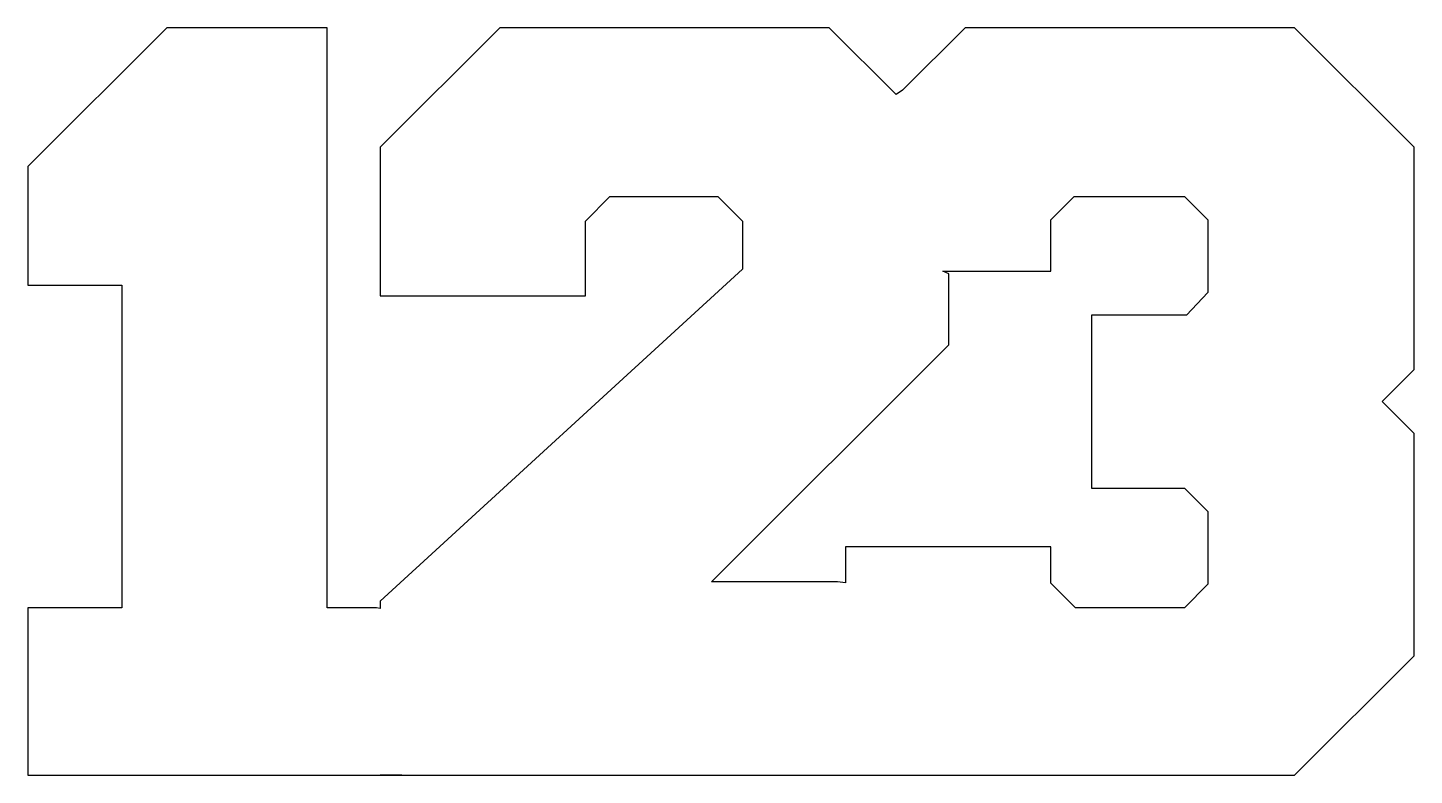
# Model space of a CAD drawing. Header units: centimetres. Extents: x -6.8 to 6.8, y -3.7 to 3.7.
import ezdxf

# ---------------------------------------------------------------- set-up
doc = ezdxf.new("R2010")
doc.units = ezdxf.units.CM
doc.header["$MEASUREMENT"] = 0
doc.layers.add('Camada 1', color=7, linetype='Continuous')

msp = doc.modelspace()

# ---------------------------------------------------------------- linework, layer by layer
at = {"layer": 'Camada 1'}
for points, knots in [([(1.78012, 3.05295), (1.78012, 3.05295), (2.39406, 3.66686), (2.39406, 3.66686), (2.39406, 3.66686), (2.39406, 3.66686), (5.62052, 3.66686), (5.62052, 3.66686), (5.62052, 3.66686), (5.62052, 3.66686), (6.79464, 2.49359), (6.79464, 2.49359), (6.79464, 2.49359), (6.79464, 2.49359), (6.79464, 0.31419), (6.79464, 0.31419), (6.79464, 0.31419), (6.79464, 0.31419), (6.48, 0), (6.48, 0), (6.48, 0), (6.48, 0), (6.79464, -0.31464), (6.79464, -0.31464), (6.79464, -0.31464), (6.79464, -0.31464), (6.79464, -2.49359), (6.79464, -2.49359), (6.79464, -2.49359), (6.79464, -2.49359), (5.62052, -3.66686), (5.62052, -3.66686), (5.62052, -3.66686), (5.62052, -3.66686), (2.39406, -3.66686), (2.39406, -3.66686), (2.39406, -3.66686), (2.39406, -3.66686), (2.23374, -3.66686), (2.23374, -3.66686), (2.23374, -3.66686), (2.23374, -3.66686), (-3.34092, -3.66686), (-3.34092, -3.66686), (-3.34092, -3.66686), (-3.34092, -3.66686), (-3.12775, -3.66686), (-3.12775, -3.66686), (-3.12775, -3.66686), (-3.12775, -3.66686), (-6.79463, -3.66686), (-6.79463, -3.66686), (-6.79463, -3.66686), (-6.79463, -3.66686), (-6.79463, -2.02292), (-6.79463, -2.02292), (-6.79463, -2.02292), (-6.79463, -2.02292), (-5.8729, -2.02292), (-5.8729, -2.02292), (-5.8729, -2.02292), (-5.8729, -2.02292), (-5.8729, 1.14173), (-5.8729, 1.14173), (-5.8729, 1.14173), (-5.8729, 1.14173), (-6.79463, 1.14173), (-6.79463, 1.14173), (-6.79463, 1.14173), (-6.79463, 1.14173), (-6.79463, 2.30476), (-6.79463, 2.30476), (-6.79463, 2.30476), (-6.79463, 2.30476), (-5.43293, 3.66686), (-5.43293, 3.66686), (-5.43293, 3.66686), (-5.43293, 3.66686), (-3.86104, 3.66686), (-3.86104, 3.66686), (-3.86104, 3.66686), (-3.86104, 3.66686), (-3.86104, -2.02293), (-3.86104, -2.02293), (-3.86104, -2.02293), (-3.86104, -2.02293), (-3.37714, -2.02292), (-3.37714, -2.02292), (-3.37714, -2.02292), (-3.37714, -2.02292), (-3.34089, -2.03144), (-3.34089, -2.03144), (-3.34089, -2.03144), (-3.34089, -2.03144), (-3.34089, -1.95982), (-3.34089, -1.95982), (-3.34089, -1.95982), (-3.34089, -1.95982), (0.21082, 1.29902), (0.21082, 1.29902), (0.21082, 1.29902), (0.21082, 1.29902), (0.21082, 1.77057), (0.21082, 1.77057), (0.21082, 1.77057), (0.21082, 1.77057), (-0.03006, 2.01145), (-0.03006, 2.01145), (-0.03006, 2.01145), (-0.03006, 2.01145), (-1.0882, 2.01144), (-1.0882, 2.01144), (-1.0882, 2.01144), (-1.0882, 2.01144), (-1.32908, 1.77056), (-1.32908, 1.77056), (-1.32908, 1.77056), (-1.32908, 1.77056), (-1.32908, 1.03727), (-1.32908, 1.03727), (-1.32908, 1.03727), (-1.32908, 1.03727), (-3.34092, 1.03727), (-3.34092, 1.03727), (-3.34092, 1.03727), (-3.34092, 1.03727), (-3.34092, 2.49359), (-3.34092, 2.49359), (-3.34092, 2.49359), (-3.34092, 2.49359), (-2.16725, 3.66686), (-2.16725, 3.66686), (-2.16725, 3.66686), (-2.16725, 3.66686), (1.05963, 3.66686), (1.05963, 3.66686), (1.05963, 3.66686), (1.05963, 3.66686), (1.71532, 3.01159), (1.71532, 3.01159), (1.71532, 3.01159), (1.71532, 3.01159), (1.78012, 3.05295), (1.78012, 3.05295)], [0, 0, 0, 0, 0.02702703, 0.02702703, 0.02702703, 0.02702703, 0.05405405, 0.05405405, 0.05405405, 0.05405405, 0.08108108, 0.08108108, 0.08108108, 0.08108108, 0.10810811, 0.10810811, 0.10810811, 0.10810811, 0.13513514, 0.13513514, 0.13513514, 0.13513514, 0.16216216, 0.16216216, 0.16216216, 0.16216216, 0.18918919, 0.18918919, 0.18918919, 0.18918919, 0.21621622, 0.21621622, 0.21621622, 0.21621622, 0.24324324, 0.24324324, 0.24324324, 0.24324324, 0.27027027, 0.27027027, 0.27027027, 0.27027027, 0.2972973, 0.2972973, 0.2972973, 0.2972973, 0.32432432, 0.32432432, 0.32432432, 0.32432432, 0.35135135, 0.35135135, 0.35135135, 0.35135135, 0.37837838, 0.37837838, 0.37837838, 0.37837838, 0.40540541, 0.40540541, 0.40540541, 0.40540541, 0.43243243, 0.43243243, 0.43243243, 0.43243243, 0.45945946, 0.45945946, 0.45945946, 0.45945946, 0.48648649, 0.48648649, 0.48648649, 0.48648649, 0.51351351, 0.51351351, 0.51351351, 0.51351351, 0.54054054, 0.54054054, 0.54054054, 0.54054054, 0.56756757, 0.56756757, 0.56756757, 0.56756757, 0.59459459, 0.59459459, 0.59459459, 0.59459459, 0.62162162, 0.62162162, 0.62162162, 0.62162162, 0.64864865, 0.64864865, 0.64864865, 0.64864865, 0.67567568, 0.67567568, 0.67567568, 0.67567568, 0.7027027, 0.7027027, 0.7027027, 0.7027027, 0.72972973, 0.72972973, 0.72972973, 0.72972973, 0.75675676, 0.75675676, 0.75675676, 0.75675676, 0.78378378, 0.78378378, 0.78378378, 0.78378378, 0.81081081, 0.81081081, 0.81081081, 0.81081081, 0.83783784, 0.83783784, 0.83783784, 0.83783784, 0.86486486, 0.86486486, 0.86486486, 0.86486486, 0.89189189, 0.89189189, 0.89189189, 0.89189189, 0.91891892, 0.91891892, 0.91891892, 0.91891892, 0.94594595, 0.94594595, 0.94594595, 0.94594595, 1, 1, 1, 1]), ([(2.23374, 1.25214), (2.23374, 1.25214), (2.23374, 0.5551), (2.23374, 0.5551), (2.23374, 0.5551), (2.23374, 0.5551), (-0.09274, -1.77051), (-0.09274, -1.77051), (-0.09274, -1.77051), (-0.09274, -1.77051), (1.14234, -1.77051), (1.14234, -1.77051), (1.14234, -1.77051), (1.14234, -1.77051), (1.22079, -1.77734), (1.22079, -1.77734), (1.22079, -1.77734), (1.22079, -1.77734), (1.22079, -1.42518), (1.22079, -1.42518), (1.22079, -1.42518), (1.22079, -1.42518), (3.2322, -1.42518), (3.2322, -1.42518), (3.2322, -1.42518), (3.2322, -1.42518), (3.2322, -1.78073), (3.2322, -1.78073), (3.2322, -1.78073), (3.2322, -1.78073), (3.4735, -2.02288), (3.4735, -2.02288), (3.4735, -2.02288), (3.4735, -2.02288), (4.54189, -2.02287), (4.54189, -2.02287), (4.54189, -2.02287), (4.54189, -2.02287), (4.7721, -1.79181), (4.7721, -1.79181), (4.7721, -1.79181), (4.7721, -1.79181), (4.7721, -1.07984), (4.7721, -1.07984), (4.7721, -1.07984), (4.7721, -1.07984), (4.54189, -0.84878), (4.54189, -0.84878), (4.54189, -0.84878), (4.54189, -0.84878), (3.6304, -0.84878), (3.6304, -0.84878), (3.6304, -0.84878), (3.6304, -0.84878), (3.6304, 0.84842), (3.6304, 0.84842), (3.6304, 0.84842), (3.6304, 0.84842), (4.56322, 0.84841), (4.56322, 0.84841), (4.56322, 0.84841), (4.56322, 0.84841), (4.77214, 1.06838), (4.77214, 1.06838), (4.77214, 1.06838), (4.77214, 1.06838), (4.77213, 1.7812), (4.77213, 1.7812), (4.77213, 1.7812), (4.77213, 1.7812), (4.54192, 2.01141), (4.54192, 2.01141), (4.54192, 2.01141), (4.54192, 2.01141), (3.46244, 2.01142), (3.46244, 2.01142), (3.46244, 2.01142), (3.46244, 2.01142), (3.23223, 1.78121), (3.23223, 1.78121), (3.23223, 1.78121), (3.23223, 1.78121), (3.23223, 1.27813), (3.23223, 1.27813), (3.23223, 1.27813), (3.23223, 1.27813), (2.17577, 1.27812), (2.17577, 1.27812), (2.17577, 1.27812), (2.17577, 1.27812), (2.23374, 1.25214), (2.23374, 1.25214)], [0, 0, 0, 0, 0.04166667, 0.04166667, 0.04166667, 0.04166667, 0.08333333, 0.08333333, 0.08333333, 0.08333333, 0.125, 0.125, 0.125, 0.125, 0.16666667, 0.16666667, 0.16666667, 0.16666667, 0.20833333, 0.20833333, 0.20833333, 0.20833333, 0.25, 0.25, 0.25, 0.25, 0.29166667, 0.29166667, 0.29166667, 0.29166667, 0.33333333, 0.33333333, 0.33333333, 0.33333333, 0.375, 0.375, 0.375, 0.375, 0.41666667, 0.41666667, 0.41666667, 0.41666667, 0.45833333, 0.45833333, 0.45833333, 0.45833333, 0.5, 0.5, 0.5, 0.5, 0.54166667, 0.54166667, 0.54166667, 0.54166667, 0.58333333, 0.58333333, 0.58333333, 0.58333333, 0.625, 0.625, 0.625, 0.625, 0.66666667, 0.66666667, 0.66666667, 0.66666667, 0.70833333, 0.70833333, 0.70833333, 0.70833333, 0.75, 0.75, 0.75, 0.75, 0.79166667, 0.79166667, 0.79166667, 0.79166667, 0.83333333, 0.83333333, 0.83333333, 0.83333333, 0.875, 0.875, 0.875, 0.875, 0.91666667, 0.91666667, 0.91666667, 0.91666667, 1, 1, 1, 1])]:
    msp.add_open_spline(points, degree=3, knots=knots, dxfattribs=at)

doc.saveas('drawing.dxf')
